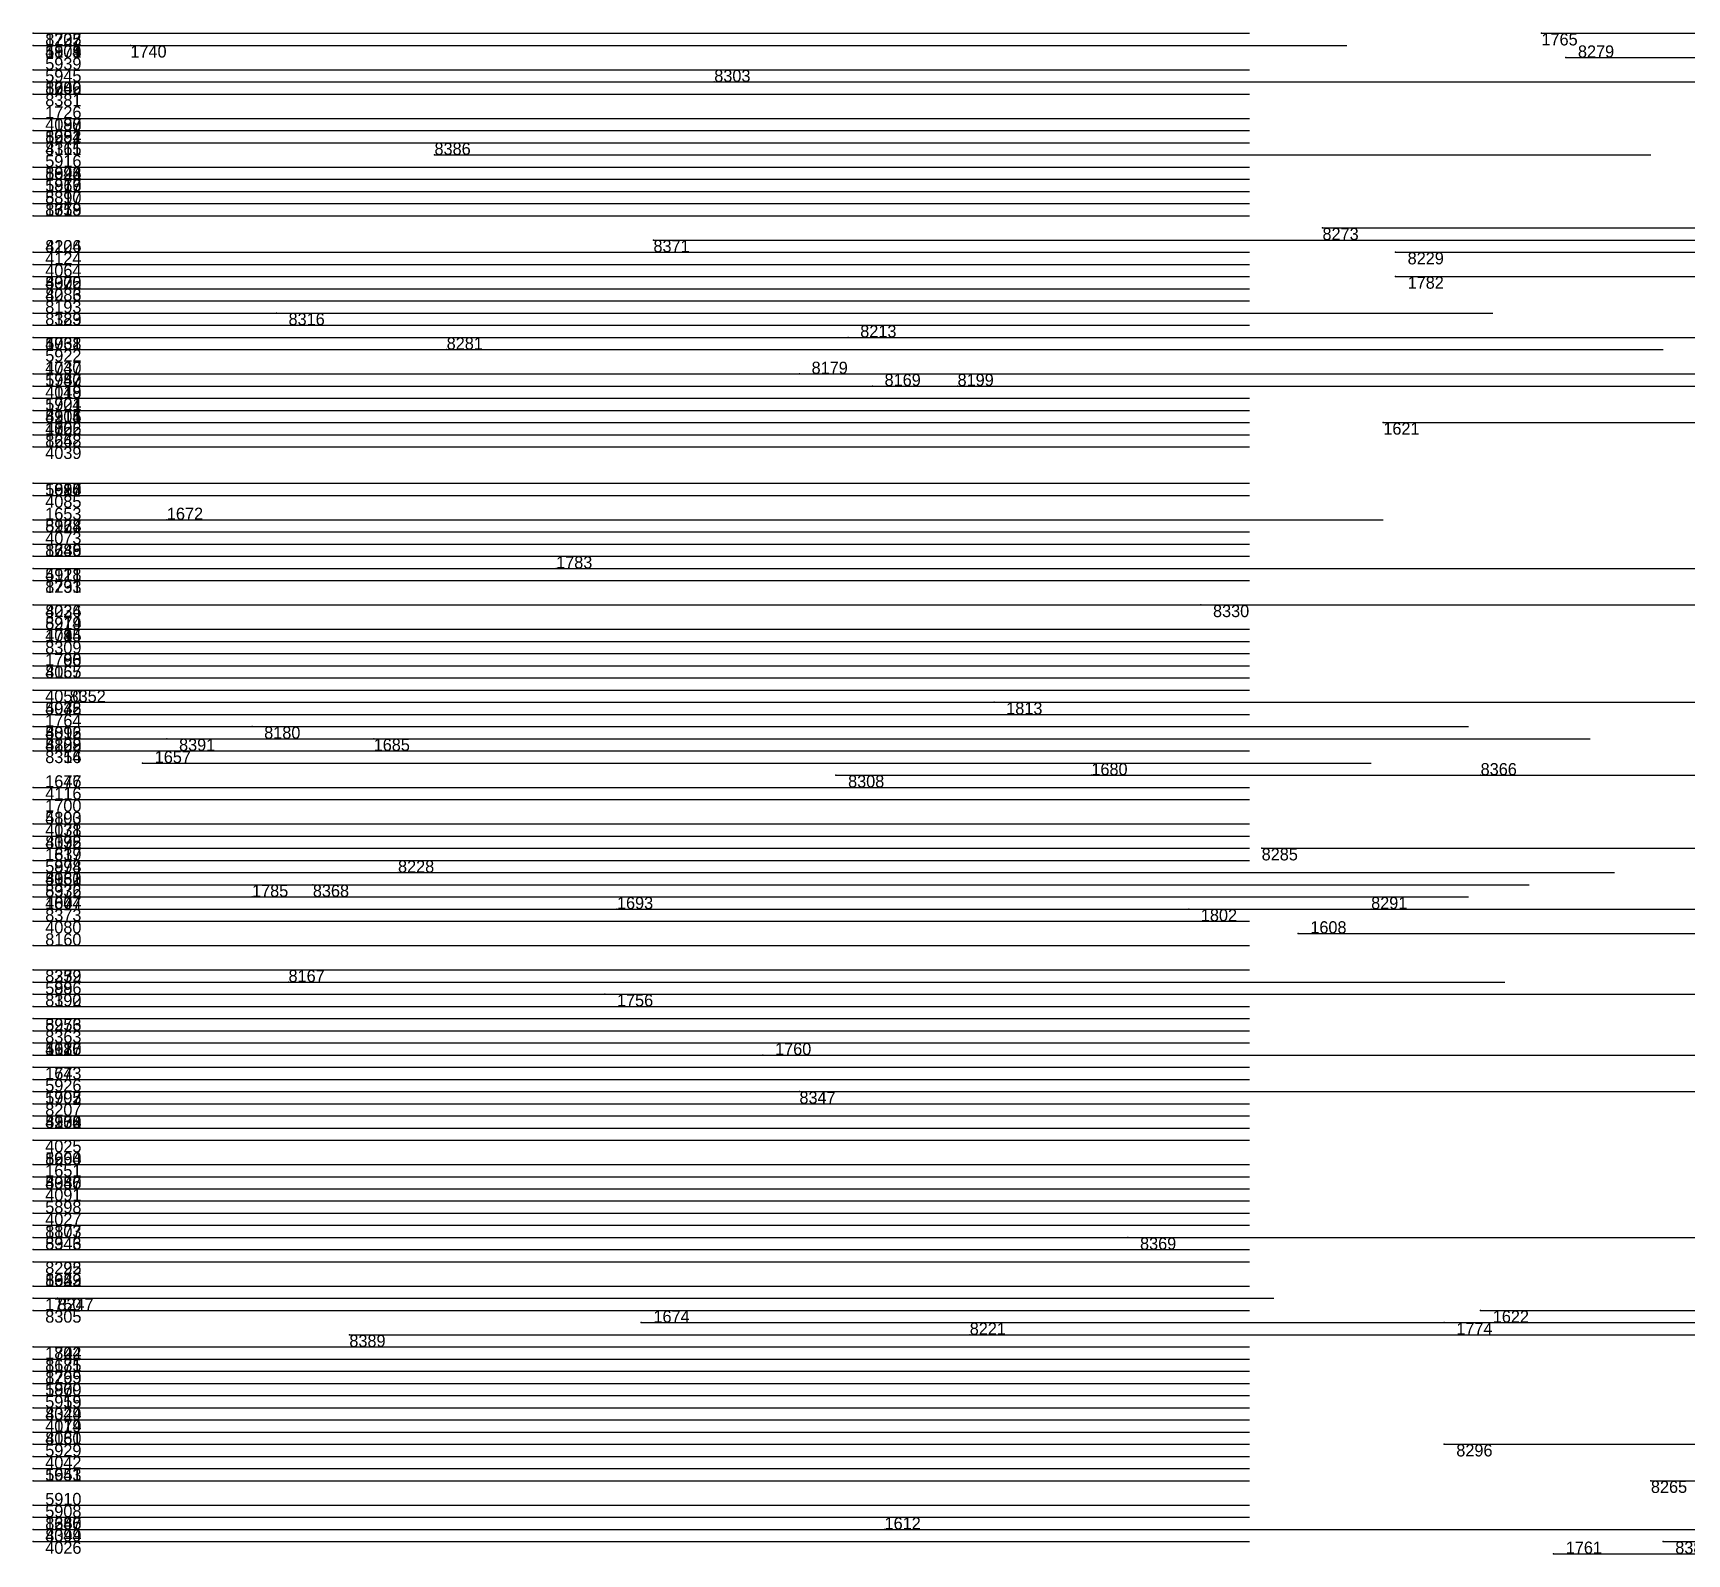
# Model space of a CAD drawing. Extents: x 0 to 1.1, y 0 to 1.
# Drawn here: x 0 to 0.136, y 0.606 to 0.731 of the extents above; entities that cross this region are included whole.
import ezdxf

# ---------------------------------------------------------------- set-up
doc = ezdxf.new("R2010")
doc.units = 0
for name, color, linetype in [('Facilities', 3, 'CONTINUOUS'), ('Normals', 1, 'CONTINUOUS'), ('Source_points', 5, 'CONTINUOUS'), ('Text', 3, 'CONTINUOUS')]:
    doc.layers.add(name, color=color, linetype=linetype)

msp = doc.modelspace()

# ---------------------------------------------------------------- linework, layer by layer
at = {"layer": 'Facilities', "color": 3}
for p in [(0, 0.731, 0.92), (0.124, 0.731), (0, 0.73, 0.036), (0, 0.73, 0.184), (0, 0.73, 0.013), (0, 0.73, 0.358), (0, 0.73, 0.292), (0, 0.73, 0.715), (0.008, 0.73), (0.126, 0.729, 1), (0, 0.728, 0.589), (0, 0.728, 0.539), (0, 0.727, 0.173), (0, 0.727, 0.882), (0.056, 0.727, 1), (0, 0.726, 0.152), (0, 0.726, 0.518), (0, 0.726, 0.899), (0, 0.724, 0.224), (0, 0.724, 0.369), (0, 0.724, 0.389), (0, 0.724, 0.389), (0, 0.723, 0.126), (0, 0.723, 0.261), (0, 0.722, 0.477), (0, 0.722, 0.546), (0, 0.722, 0.923), (0, 0.722, 0.978), (0.033, 0.721, 1), (0, 0.72, 0.229), (0, 0.72, 0.721), (0, 0.72, 0.705), (0, 0.719, 0.241), (0, 0.719, 0.938), (0, 0.718, 0.041), (0, 0.718, 0.7), (0, 0.718, 0.756), (0, 0.718, 0.54), (0, 0.717, 0.041), (0, 0.717, 0.944), (0, 0.716, 0.178), (0, 0.716, 0.995), (0.051, 0.714, 1), (0.106, 0.715, 1), (0, 0.713, 0.394), (0, 0.713, 0.859), (0.112, 0.713, 1), (0, 0.712, 0.328), (0, 0.711, 0.386), (0, 0.711, 0.582), (0, 0.711, 0.931), (0, 0.71, 0.316), (0.112, 0.711), (0, 0.709, 0.31), (0, 0.709, 0.906), (0, 0.708, 0.961), (0, 0.708, 0.933), (0, 0.707, 0.91), (0.02, 0.708, 1), (0, 0.706, 0.241), (0.067, 0.706, 1), (0, 0.705, 0.413), (0, 0.705, 0.682), (0, 0.705, 0.529), (0.034, 0.705, 1), (0, 0.703, 0.142), (0, 0.703, 0.22), (0, 0.703, 0.298), (0, 0.703, 0.646), (0, 0.703, 0.541), (0.063, 0.703, 1), (0, 0.702, 0.425), (0.069, 0.702, 1), (0.076, 0.702, 1), (0, 0.701, 0.491), (0, 0.701, 0.59), (0, 0.7, 0.196), (0, 0.7, 0.267), (0, 0.7, 0.833), (0, 0.7, 0.808), (0, 0.699, 0.068), (0, 0.699, 0.171), (0, 0.699, 0.543), (0.111, 0.699), (0, 0.698, 0.403), (0, 0.698, 0.442), (0, 0.697, 0.137), (0, 0.697, 0.364), (0, 0.697, 0.953), (0, 0.694, 0.196), (0, 0.694, 0.584), (0, 0.694, 0.581), (0, 0.693, 0.08), (0, 0.693, 0.4), (0, 0.691, 0.245), (0, 0.691, 0.519), (0, 0.691, 0.9), (0.011, 0.691), (0, 0.69, 0.867), (0, 0.689, 0.055), (0, 0.689, 0.482), (0, 0.689, 0.944), (0, 0.688, 0.01), (0, 0.687, 0.69), (0.043, 0.687), (0, 0.686, 0.158), (0, 0.686, 0.393), (0, 0.686, 0.995), (0, 0.684, 0.383), (0, 0.684, 0.77), (0.096, 0.684, 1), (0, 0.682, 0.177), (0, 0.682, 0.561), (0, 0.682, 0.862), (0, 0.681, 0.173), (0, 0.681, 0.369), (0, 0.681, 0.342), (0, 0.68, 0.158), (0, 0.68, 0.89), (0, 0.679, 0.193), (0, 0.679, 0.015), (0, 0.678, 0.356), (0, 0.678, 0.772), (0, 0.677, 0.449), (0, 0.676, 0.35), (0, 0.676, 0.687), (0.003, 0.676, 1), (0.079, 0.676), (0, 0.675, 0.393), (0, 0.674, 0.07), (0, 0.674, 0.328), (0, 0.674, 0.807), (0, 0.673, 0.438), (0, 0.673, 0.557), (0, 0.673, 0.725), (0, 0.673, 0.975), (0.011, 0.673, 1), (0.018, 0.674, 1), (0.028, 0.673), (0, 0.672, 0.969), (0, 0.672, 0.98), (0.009, 0.671), (0, 0.669, 0.182), (0, 0.669, 0.092), (0.066, 0.67, 1), (0.087, 0.67), (0.119, 0.67, 1), (0, 0.668, 0.217), (0, 0.668, 0.282), (0, 0.666, 0.473), (0, 0.666, 0.338), (0, 0.666, 0.706), (0, 0.665, 0.418), (0, 0.665, 0.31), (0, 0.664, 0.236), (0, 0.664, 0.777), (0, 0.664, 0.773), (0.101, 0.664, 1), (0, 0.663, 0.213), (0, 0.662, 0.497), (0, 0.662, 0.694), (0, 0.662, 0.657), (0, 0.662, 0.903), (0, 0.661, 0.723), (0, 0.661, 0.898), (0, 0.661, 0.887), (0.023, 0.661, 1), (0.03, 0.662, 1), (0, 0.66, 0.396), (0, 0.66, 0.597), (0.018, 0.66), (0, 0.659, 0.061), (0, 0.659, 0.037), (0, 0.659, 0.788), (0.048, 0.659), (0.095, 0.659), (0.11, 0.659, 1), (0, 0.658, 0.4), (0.104, 0.657), (0, 0.656, 0.767), (0, 0.654, 0.938), (0, 0.654, 0.988), (0, 0.653, 0.897), (0.021, 0.653, 1), (0, 0.652, 0.61), (0, 0.652, 0.616), (0.047, 0.652), (0, 0.651, 0.832), (0, 0.651, 0.876), (0, 0.65, 0.552), (0, 0.649, 0.813), (0, 0.649, 0.784), (0, 0.648, 0.015), (0, 0.648, 0.165), (0, 0.648, 0.253), (0, 0.648, 0.545), (0, 0.647, 0.321), (0, 0.646, 0.109), (0.06, 0.647), (0, 0.645, 0.248), (0, 0.644, 0.727), (0.063, 0.644, 1), (0, 0.643, 0.172), (0, 0.643, 0.179), (0, 0.643, 0.547), (0, 0.643, 0.976), (0, 0.642, 0.357), (0, 0.642, 0.604), (0, 0.642, 0.941), (0, 0.641, 0.821), (0, 0.641, 0.782), (0, 0.641, 0.934), (0, 0.64, 0.44), (0, 0.638, 0.167), (0, 0.638, 0.741), (0, 0.638, 0.967), (0, 0.637, 0.133), (0, 0.637, 0.381), (0, 0.637, 0.549), (0, 0.636, 0.942), (0, 0.636, 0.899), (0, 0.635, 0.325), (0, 0.634, 0.514), (0, 0.633, 0.07), (0, 0.633, 0.415), (0, 0.632, 0.564), (0, 0.632, 0.794), (0, 0.631, 0.811), (0.09, 0.632, 1), (0, 0.63, 0.839), (0, 0.63, 0.891), (0, 0.628, 0.249), (0, 0.628, 0.728), (0, 0.628, 0.855), (0, 0.627, 0.107), (0.002, 0.627, 1), (0, 0.626, 0.842), (0.119, 0.626), (0.05, 0.625), (0.116, 0.625), (0, 0.623, 0.224), (0, 0.623, 0.125), (0.026, 0.624, 1), (0.077, 0.624, 1), (0, 0.622, 0.181), (0, 0.622, 0.985), (0, 0.621, 0.105), (0, 0.621, 0.216), (0, 0.621, 0.782), (0, 0.62, 0.222), (0, 0.62, 0.615), (0, 0.62, 0.552), (0, 0.619, 0.613), (0, 0.619, 0.506), (0, 0.618, 0.759), (0, 0.617, 0.481), (0, 0.617, 0.394), (0, 0.617, 0.316), (0, 0.616, 0.319), (0, 0.615, 0.744), (0, 0.615, 0.905), (0.116, 0.615, 1), (0, 0.614, 0.49), (0, 0.613, 0.554), (0, 0.612, 0.068), (0.133, 0.612, 1), (0, 0.61, 0.541), (0, 0.609, 0.045), (0, 0.609, 0.624), (0, 0.609, 0.825), (0, 0.609, 0.869), (0, 0.608, 0.833), (0, 0.608, 0.878), (0.07, 0.608), (0, 0.607, 0.323), (0, 0.607, 0.416), (0.134, 0.607, 1), (0.125, 0.606)]:
    msp.add_point(p, dxfattribs=at)
at = {"layer": 'Normals', "color": 1}
for p, q in [((0, 0.731, 0.92), (0.1, 0.731, 0.92)), ((0.124, 0.731), (0.224, 0.731)), ((0, 0.73, 0.036), (0.1, 0.73, 0.036)), ((0, 0.73, 0.184), (0.1, 0.73, 0.184)), ((0, 0.73, 0.013), (0.1, 0.73, 0.013)), ((0, 0.73, 0.358), (0.1, 0.73, 0.358)), ((0, 0.73, 0.292), (0.1, 0.73, 0.292)), ((0, 0.73, 0.715), (0.1, 0.73, 0.715)), ((0.008, 0.73), (0.108, 0.73)), ((0.126, 0.729, 1), (0.226, 0.729, 1)), ((0, 0.728, 0.589), (0.1, 0.728, 0.589)), ((0, 0.728, 0.539), (0.1, 0.728, 0.539)), ((0, 0.727, 0.173), (0.1, 0.727, 0.173)), ((0, 0.727, 0.882), (0.1, 0.727, 0.882)), ((0.056, 0.727, 1), (0.156, 0.727, 1)), ((0, 0.726, 0.152), (0.1, 0.726, 0.152)), ((0, 0.726, 0.518), (0.1, 0.726, 0.518)), ((0, 0.726, 0.899), (0.1, 0.726, 0.899)), ((0, 0.724, 0.224), (0.1, 0.724, 0.224)), ((0, 0.724, 0.369), (0.1, 0.724, 0.369)), ((0, 0.724, 0.389), (0.1, 0.724, 0.389)), ((0, 0.724, 0.389), (0.1, 0.724, 0.389)), ((0, 0.723, 0.126), (0.1, 0.723, 0.126)), ((0, 0.723, 0.261), (0.1, 0.723, 0.261)), ((0, 0.722, 0.477), (0.1, 0.722, 0.477)), ((0, 0.722, 0.546), (0.1, 0.722, 0.546)), ((0, 0.722, 0.923), (0.1, 0.722, 0.923)), ((0, 0.722, 0.978), (0.1, 0.722, 0.978)), ((0.033, 0.721, 1), (0.133, 0.721, 1)), ((0, 0.72, 0.229), (0.1, 0.72, 0.229)), ((0, 0.72, 0.721), (0.1, 0.72, 0.721)), ((0, 0.72, 0.705), (0.1, 0.72, 0.705)), ((0, 0.719, 0.241), (0.1, 0.719, 0.241)), ((0, 0.719, 0.938), (0.1, 0.719, 0.938)), ((0, 0.718, 0.041), (0.1, 0.718, 0.041)), ((0, 0.718, 0.7), (0.1, 0.718, 0.7)), ((0, 0.718, 0.756), (0.1, 0.718, 0.756)), ((0, 0.718, 0.54), (0.1, 0.718, 0.54)), ((0, 0.717, 0.041), (0.1, 0.717, 0.041)), ((0, 0.717, 0.944), (0.1, 0.717, 0.944)), ((0, 0.716, 0.178), (0.1, 0.716, 0.178)), ((0, 0.716, 0.995), (0.1, 0.716, 0.995)), ((0.051, 0.714, 1), (0.151, 0.714, 1)), ((0.106, 0.715, 1), (0.206, 0.715, 1)), ((0, 0.713, 0.394), (0.1, 0.713, 0.394)), ((0, 0.713, 0.859), (0.1, 0.713, 0.859)), ((0.112, 0.713, 1), (0.212, 0.713, 1)), ((0, 0.712, 0.328), (0.1, 0.712, 0.328)), ((0, 0.711, 0.386), (0.1, 0.711, 0.386)), ((0, 0.711, 0.582), (0.1, 0.711, 0.582)), ((0, 0.711, 0.931), (0.1, 0.711, 0.931)), ((0, 0.71, 0.316), (0.1, 0.71, 0.316)), ((0.112, 0.711), (0.212, 0.711)), ((0, 0.709, 0.31), (0.1, 0.709, 0.31)), ((0, 0.709, 0.906), (0.1, 0.709, 0.906)), ((0, 0.708, 0.961), (0.1, 0.708, 0.961)), ((0, 0.708, 0.933), (0.1, 0.708, 0.933)), ((0, 0.707, 0.91), (0.1, 0.707, 0.91)), ((0.02, 0.708, 1), (0.12, 0.708, 1)), ((0, 0.706, 0.241), (0.1, 0.706, 0.241)), ((0.067, 0.706, 1), (0.167, 0.706, 1)), ((0, 0.705, 0.413), (0.1, 0.705, 0.413)), ((0, 0.705, 0.682), (0.1, 0.705, 0.682)), ((0, 0.705, 0.529), (0.1, 0.705, 0.529)), ((0.034, 0.705, 1), (0.134, 0.705, 1)), ((0, 0.703, 0.142), (0.1, 0.703, 0.142)), ((0, 0.703, 0.22), (0.1, 0.703, 0.22)), ((0, 0.703, 0.298), (0.1, 0.703, 0.298)), ((0, 0.703, 0.646), (0.1, 0.703, 0.646)), ((0, 0.703, 0.541), (0.1, 0.703, 0.541)), ((0.063, 0.703, 1), (0.163, 0.703, 1)), ((0, 0.702, 0.425), (0.1, 0.702, 0.425)), ((0.069, 0.702, 1), (0.169, 0.702, 1)), ((0.076, 0.702, 1), (0.176, 0.702, 1)), ((0, 0.701, 0.491), (0.1, 0.701, 0.491)), ((0, 0.701, 0.59), (0.1, 0.701, 0.59)), ((0, 0.7, 0.196), (0.1, 0.7, 0.196)), ((0, 0.7, 0.267), (0.1, 0.7, 0.267)), ((0, 0.7, 0.833), (0.1, 0.7, 0.833)), ((0, 0.7, 0.808), (0.1, 0.7, 0.808)), ((0, 0.699, 0.068), (0.1, 0.699, 0.068)), ((0, 0.699, 0.171), (0.1, 0.699, 0.171)), ((0, 0.699, 0.543), (0.1, 0.699, 0.543)), ((0.111, 0.699), (0.211, 0.699)), ((0, 0.698, 0.403), (0.1, 0.698, 0.403)), ((0, 0.698, 0.442), (0.1, 0.698, 0.442)), ((0, 0.697, 0.137), (0.1, 0.697, 0.137)), ((0, 0.697, 0.364), (0.1, 0.697, 0.364)), ((0, 0.697, 0.953), (0.1, 0.697, 0.953)), ((0, 0.694, 0.196), (0.1, 0.694, 0.196)), ((0, 0.694, 0.584), (0.1, 0.694, 0.584)), ((0, 0.694, 0.581), (0.1, 0.694, 0.581)), ((0, 0.693, 0.08), (0.1, 0.693, 0.08)), ((0, 0.693, 0.4), (0.1, 0.693, 0.4)), ((0, 0.691, 0.245), (0.1, 0.691, 0.245)), ((0, 0.691, 0.519), (0.1, 0.691, 0.519)), ((0, 0.691, 0.9), (0.1, 0.691, 0.9)), ((0.011, 0.691), (0.111, 0.691)), ((0, 0.69, 0.867), (0.1, 0.69, 0.867)), ((0, 0.689, 0.055), (0.1, 0.689, 0.055)), ((0, 0.689, 0.482), (0.1, 0.689, 0.482)), ((0, 0.689, 0.944), (0.1, 0.689, 0.944)), ((0, 0.688, 0.01), (0.1, 0.688, 0.01)), ((0, 0.687, 0.69), (0.1, 0.687, 0.69)), ((0.043, 0.687), (0.143, 0.687)), ((0, 0.686, 0.158), (0.1, 0.686, 0.158)), ((0, 0.686, 0.393), (0.1, 0.686, 0.393)), ((0, 0.686, 0.995), (0.1, 0.686, 0.995)), ((0, 0.684, 0.383), (0.1, 0.684, 0.383)), ((0, 0.684, 0.77), (0.1, 0.684, 0.77)), ((0.096, 0.684, 1), (0.196, 0.684, 1)), ((0, 0.682, 0.177), (0.1, 0.682, 0.177)), ((0, 0.682, 0.561), (0.1, 0.682, 0.561)), ((0, 0.682, 0.862), (0.1, 0.682, 0.862)), ((0, 0.681, 0.173), (0.1, 0.681, 0.173)), ((0, 0.681, 0.369), (0.1, 0.681, 0.369)), ((0, 0.681, 0.342), (0.1, 0.681, 0.342)), ((0, 0.68, 0.158), (0.1, 0.68, 0.158)), ((0, 0.68, 0.89), (0.1, 0.68, 0.89)), ((0, 0.679, 0.193), (0.1, 0.679, 0.193)), ((0, 0.679, 0.015), (0.1, 0.679, 0.015)), ((0, 0.678, 0.356), (0.1, 0.678, 0.356)), ((0, 0.678, 0.772), (0.1, 0.678, 0.772)), ((0, 0.677, 0.449), (0.1, 0.677, 0.449)), ((0, 0.676, 0.35), (0.1, 0.676, 0.35)), ((0, 0.676, 0.687), (0.1, 0.676, 0.687)), ((0.003, 0.676, 1), (0.103, 0.676, 1)), ((0.079, 0.676), (0.179, 0.676)), ((0, 0.675, 0.393), (0.1, 0.675, 0.393)), ((0, 0.674, 0.07), (0.1, 0.674, 0.07)), ((0, 0.674, 0.328), (0.1, 0.674, 0.328)), ((0, 0.674, 0.807), (0.1, 0.674, 0.807)), ((0, 0.673, 0.438), (0.1, 0.673, 0.438)), ((0, 0.673, 0.557), (0.1, 0.673, 0.557)), ((0, 0.673, 0.725), (0.1, 0.673, 0.725)), ((0, 0.673, 0.975), (0.1, 0.673, 0.975)), ((0.011, 0.673, 1), (0.111, 0.673, 1)), ((0.018, 0.674, 1), (0.118, 0.674, 1)), ((0.028, 0.673), (0.128, 0.673)), ((0, 0.672, 0.969), (0.1, 0.672, 0.969)), ((0, 0.672, 0.98), (0.1, 0.672, 0.98)), ((0.009, 0.671), (0.11, 0.671)), ((0, 0.669, 0.182), (0.1, 0.669, 0.182)), ((0, 0.669, 0.092), (0.1, 0.669, 0.092)), ((0.066, 0.67, 1), (0.166, 0.67, 1)), ((0.087, 0.67), (0.187, 0.67)), ((0.119, 0.67, 1), (0.219, 0.67, 1)), ((0, 0.668, 0.217), (0.1, 0.668, 0.217)), ((0, 0.668, 0.282), (0.1, 0.668, 0.282)), ((0, 0.666, 0.473), (0.1, 0.666, 0.473)), ((0, 0.666, 0.338), (0.1, 0.666, 0.338)), ((0, 0.666, 0.706), (0.1, 0.666, 0.706)), ((0, 0.665, 0.418), (0.1, 0.665, 0.418)), ((0, 0.665, 0.31), (0.1, 0.665, 0.31)), ((0, 0.664, 0.236), (0.1, 0.664, 0.236)), ((0, 0.664, 0.777), (0.1, 0.664, 0.777)), ((0, 0.664, 0.773), (0.1, 0.664, 0.773)), ((0.101, 0.664, 1), (0.201, 0.664, 1)), ((0, 0.663, 0.213), (0.1, 0.663, 0.213)), ((0, 0.662, 0.497), (0.1, 0.662, 0.497)), ((0, 0.662, 0.694), (0.1, 0.662, 0.694)), ((0, 0.662, 0.657), (0.1, 0.662, 0.657)), ((0, 0.662, 0.903), (0.1, 0.662, 0.903)), ((0, 0.661, 0.723), (0.1, 0.661, 0.723)), ((0, 0.661, 0.898), (0.1, 0.661, 0.898)), ((0, 0.661, 0.887), (0.1, 0.661, 0.887)), ((0.023, 0.661, 1), (0.123, 0.661, 1)), ((0.03, 0.662, 1), (0.13, 0.662, 1)), ((0, 0.66, 0.396), (0.1, 0.66, 0.396)), ((0, 0.66, 0.597), (0.1, 0.66, 0.597)), ((0.018, 0.66), (0.118, 0.66)), ((0, 0.659, 0.061), (0.1, 0.659, 0.061)), ((0, 0.659, 0.037), (0.1, 0.659, 0.037)), ((0, 0.659, 0.788), (0.1, 0.659, 0.788)), ((0.048, 0.659), (0.148, 0.659)), ((0.095, 0.659), (0.195, 0.659)), ((0.11, 0.659, 1), (0.21, 0.659, 1)), ((0, 0.658, 0.4), (0.1, 0.658, 0.4)), ((0.104, 0.657), (0.204, 0.657)), ((0, 0.656, 0.767), (0.1, 0.656, 0.767)), ((0, 0.654, 0.938), (0.1, 0.654, 0.938)), ((0, 0.654, 0.988), (0.1, 0.654, 0.988)), ((0, 0.653, 0.897), (0.1, 0.653, 0.897)), ((0.021, 0.653, 1), (0.121, 0.653, 1)), ((0, 0.652, 0.61), (0.1, 0.652, 0.61)), ((0, 0.652, 0.616), (0.1, 0.652, 0.616)), ((0.047, 0.652), (0.147, 0.652)), ((0, 0.651, 0.832), (0.1, 0.651, 0.832)), ((0, 0.651, 0.876), (0.1, 0.651, 0.876)), ((0, 0.65, 0.552), (0.1, 0.65, 0.552)), ((0, 0.649, 0.813), (0.1, 0.649, 0.813)), ((0, 0.649, 0.784), (0.1, 0.649, 0.784)), ((0, 0.648, 0.015), (0.1, 0.648, 0.015)), ((0, 0.648, 0.165), (0.1, 0.648, 0.165)), ((0, 0.648, 0.253), (0.1, 0.648, 0.253)), ((0, 0.648, 0.545), (0.1, 0.648, 0.545)), ((0, 0.647, 0.321), (0.1, 0.647, 0.321)), ((0, 0.646, 0.109), (0.1, 0.646, 0.109)), ((0.06, 0.647), (0.16, 0.647)), ((0, 0.645, 0.248), (0.1, 0.645, 0.248)), ((0, 0.644, 0.727), (0.1, 0.644, 0.727)), ((0.063, 0.644, 1), (0.163, 0.644, 1)), ((0, 0.643, 0.172), (0.1, 0.643, 0.172)), ((0, 0.643, 0.179), (0.1, 0.643, 0.179)), ((0, 0.643, 0.547), (0.1, 0.643, 0.547)), ((0, 0.643, 0.976), (0.1, 0.643, 0.976)), ((0, 0.642, 0.357), (0.1, 0.642, 0.357)), ((0, 0.642, 0.604), (0.1, 0.642, 0.604)), ((0, 0.642, 0.941), (0.1, 0.642, 0.941)), ((0, 0.641, 0.821), (0.1, 0.641, 0.821)), ((0, 0.641, 0.782), (0.1, 0.641, 0.782)), ((0, 0.641, 0.934), (0.1, 0.641, 0.934)), ((0, 0.64, 0.44), (0.1, 0.64, 0.44)), ((0, 0.638, 0.167), (0.1, 0.638, 0.167)), ((0, 0.638, 0.741), (0.1, 0.638, 0.741)), ((0, 0.638, 0.967), (0.1, 0.638, 0.967)), ((0, 0.637, 0.133), (0.1, 0.637, 0.133)), ((0, 0.637, 0.381), (0.1, 0.637, 0.381)), ((0, 0.637, 0.549), (0.1, 0.637, 0.549)), ((0, 0.636, 0.942), (0.1, 0.636, 0.942)), ((0, 0.636, 0.899), (0.1, 0.636, 0.899)), ((0, 0.635, 0.325), (0.1, 0.635, 0.325)), ((0, 0.634, 0.514), (0.1, 0.634, 0.514)), ((0, 0.633, 0.07), (0.1, 0.633, 0.07)), ((0, 0.633, 0.415), (0.1, 0.633, 0.415)), ((0, 0.632, 0.564), (0.1, 0.632, 0.564)), ((0, 0.632, 0.794), (0.1, 0.632, 0.794)), ((0, 0.631, 0.811), (0.1, 0.631, 0.811)), ((0.09, 0.632, 1), (0.19, 0.632, 1)), ((0, 0.63, 0.839), (0.1, 0.63, 0.839)), ((0, 0.63, 0.891), (0.1, 0.63, 0.891)), ((0, 0.628, 0.249), (0.1, 0.628, 0.249)), ((0, 0.628, 0.728), (0.1, 0.628, 0.728)), ((0, 0.628, 0.855), (0.1, 0.628, 0.855)), ((0, 0.627, 0.107), (0.1, 0.627, 0.107)), ((0.002, 0.627, 1), (0.102, 0.627, 1)), ((0, 0.626, 0.842), (0.1, 0.626, 0.842)), ((0.119, 0.626), (0.219, 0.626)), ((0.05, 0.625), (0.15, 0.625)), ((0.116, 0.625), (0.216, 0.625)), ((0, 0.623, 0.224), (0.1, 0.623, 0.224)), ((0, 0.623, 0.125), (0.1, 0.623, 0.125)), ((0.026, 0.624, 1), (0.126, 0.624, 1)), ((0.077, 0.624, 1), (0.177, 0.624, 1)), ((0, 0.622, 0.181), (0.1, 0.622, 0.181)), ((0, 0.622, 0.985), (0.1, 0.622, 0.985)), ((0, 0.621, 0.105), (0.1, 0.621, 0.105)), ((0, 0.621, 0.216), (0.1, 0.621, 0.216)), ((0, 0.621, 0.782), (0.1, 0.621, 0.782)), ((0, 0.62, 0.222), (0.1, 0.62, 0.222)), ((0, 0.62, 0.615), (0.1, 0.62, 0.615)), ((0, 0.62, 0.552), (0.1, 0.62, 0.552)), ((0, 0.619, 0.613), (0.1, 0.619, 0.613)), ((0, 0.619, 0.506), (0.1, 0.619, 0.506)), ((0, 0.618, 0.759), (0.1, 0.618, 0.759)), ((0, 0.617, 0.481), (0.1, 0.617, 0.481)), ((0, 0.617, 0.394), (0.1, 0.617, 0.394)), ((0, 0.617, 0.316), (0.1, 0.617, 0.316)), ((0, 0.616, 0.319), (0.1, 0.616, 0.319)), ((0, 0.615, 0.744), (0.1, 0.615, 0.744)), ((0, 0.615, 0.905), (0.1, 0.615, 0.905)), ((0.116, 0.615, 1), (0.216, 0.615, 1)), ((0, 0.614, 0.49), (0.1, 0.614, 0.49)), ((0, 0.613, 0.554), (0.1, 0.613, 0.554)), ((0, 0.612, 0.068), (0.1, 0.612, 0.068)), ((0.133, 0.612, 1), (0.233, 0.612, 1)), ((0, 0.61, 0.541), (0.1, 0.61, 0.541)), ((0, 0.609, 0.045), (0.1, 0.609, 0.045)), ((0, 0.609, 0.624), (0.1, 0.609, 0.624)), ((0, 0.609, 0.825), (0.1, 0.609, 0.825)), ((0, 0.609, 0.869), (0.1, 0.609, 0.869)), ((0, 0.608, 0.833), (0.1, 0.608, 0.833)), ((0, 0.608, 0.878), (0.1, 0.608, 0.878)), ((0.07, 0.608), (0.17, 0.608)), ((0, 0.607, 0.323), (0.1, 0.607, 0.323)), ((0, 0.607, 0.416), (0.1, 0.607, 0.416)), ((0.134, 0.607, 1), (0.234, 0.607, 1)), ((0.125, 0.606), (0.225, 0.606))]:
    msp.add_line(p, q, dxfattribs=at)
at = {"layer": 'Source_points', "color": 5}
for p in [(0, 0.731, 0.92), (0.124, 0.731), (0, 0.73, 0.036), (0, 0.73, 0.184), (0, 0.73, 0.013), (0, 0.73, 0.358), (0, 0.73, 0.292), (0, 0.73, 0.715), (0.008, 0.73), (0.126, 0.729, 1), (0, 0.728, 0.589), (0, 0.728, 0.539), (0, 0.727, 0.173), (0, 0.727, 0.882), (0.056, 0.727, 1), (0, 0.726, 0.152), (0, 0.726, 0.518), (0, 0.726, 0.899), (0, 0.724, 0.224), (0, 0.724, 0.369), (0, 0.724, 0.389), (0, 0.724, 0.389), (0, 0.723, 0.126), (0, 0.723, 0.261), (0, 0.722, 0.477), (0, 0.722, 0.546), (0, 0.722, 0.923), (0, 0.722, 0.978), (0.033, 0.721, 1), (0, 0.72, 0.229), (0, 0.72, 0.721), (0, 0.72, 0.705), (0, 0.719, 0.241), (0, 0.719, 0.938), (0, 0.718, 0.041), (0, 0.718, 0.7), (0, 0.718, 0.756), (0, 0.718, 0.54), (0, 0.717, 0.041), (0, 0.717, 0.944), (0, 0.716, 0.178), (0, 0.716, 0.995), (0.051, 0.714, 1), (0.106, 0.715, 1), (0, 0.713, 0.394), (0, 0.713, 0.859), (0.112, 0.713, 1), (0, 0.712, 0.328), (0, 0.711, 0.386), (0, 0.711, 0.582), (0, 0.711, 0.931), (0, 0.71, 0.316), (0.112, 0.711), (0, 0.709, 0.31), (0, 0.709, 0.906), (0, 0.708, 0.961), (0, 0.708, 0.933), (0, 0.707, 0.91), (0.02, 0.708, 1), (0, 0.706, 0.241), (0.067, 0.706, 1), (0, 0.705, 0.413), (0, 0.705, 0.682), (0, 0.705, 0.529), (0.034, 0.705, 1), (0, 0.703, 0.142), (0, 0.703, 0.22), (0, 0.703, 0.298), (0, 0.703, 0.646), (0, 0.703, 0.541), (0.063, 0.703, 1), (0, 0.702, 0.425), (0.069, 0.702, 1), (0.076, 0.702, 1), (0, 0.701, 0.491), (0, 0.701, 0.59), (0, 0.7, 0.196), (0, 0.7, 0.267), (0, 0.7, 0.833), (0, 0.7, 0.808), (0, 0.699, 0.068), (0, 0.699, 0.171), (0, 0.699, 0.543), (0.111, 0.699), (0, 0.698, 0.403), (0, 0.698, 0.442), (0, 0.697, 0.137), (0, 0.697, 0.364), (0, 0.697, 0.953), (0, 0.694, 0.196), (0, 0.694, 0.584), (0, 0.694, 0.581), (0, 0.693, 0.08), (0, 0.693, 0.4), (0, 0.691, 0.245), (0, 0.691, 0.519), (0, 0.691, 0.9), (0.011, 0.691), (0, 0.69, 0.867), (0, 0.689, 0.055), (0, 0.689, 0.482), (0, 0.689, 0.944), (0, 0.688, 0.01), (0, 0.687, 0.69), (0.043, 0.687), (0, 0.686, 0.158), (0, 0.686, 0.393), (0, 0.686, 0.995), (0, 0.684, 0.383), (0, 0.684, 0.77), (0.096, 0.684, 1), (0, 0.682, 0.177), (0, 0.682, 0.561), (0, 0.682, 0.862), (0, 0.681, 0.173), (0, 0.681, 0.369), (0, 0.681, 0.342), (0, 0.68, 0.158), (0, 0.68, 0.89), (0, 0.679, 0.193), (0, 0.679, 0.015), (0, 0.678, 0.356), (0, 0.678, 0.772), (0, 0.677, 0.449), (0, 0.676, 0.35), (0, 0.676, 0.687), (0.003, 0.676, 1), (0.079, 0.676), (0, 0.675, 0.393), (0, 0.674, 0.07), (0, 0.674, 0.328), (0, 0.674, 0.807), (0, 0.673, 0.438), (0, 0.673, 0.557), (0, 0.673, 0.725), (0, 0.673, 0.975), (0.011, 0.673, 1), (0.018, 0.674, 1), (0.028, 0.673), (0, 0.672, 0.969), (0, 0.672, 0.98), (0.009, 0.671), (0, 0.669, 0.182), (0, 0.669, 0.092), (0.066, 0.67, 1), (0.087, 0.67), (0.119, 0.67, 1), (0, 0.668, 0.217), (0, 0.668, 0.282), (0, 0.666, 0.473), (0, 0.666, 0.338), (0, 0.666, 0.706), (0, 0.665, 0.418), (0, 0.665, 0.31), (0, 0.664, 0.236), (0, 0.664, 0.777), (0, 0.664, 0.773), (0.101, 0.664, 1), (0, 0.663, 0.213), (0, 0.662, 0.497), (0, 0.662, 0.694), (0, 0.662, 0.657), (0, 0.662, 0.903), (0, 0.661, 0.723), (0, 0.661, 0.898), (0, 0.661, 0.887), (0.023, 0.661, 1), (0.03, 0.662, 1), (0, 0.66, 0.396), (0, 0.66, 0.597), (0.018, 0.66), (0, 0.659, 0.061), (0, 0.659, 0.037), (0, 0.659, 0.788), (0.048, 0.659), (0.095, 0.659), (0.11, 0.659, 1), (0, 0.658, 0.4), (0.104, 0.657), (0, 0.656, 0.767), (0, 0.654, 0.938), (0, 0.654, 0.988), (0, 0.653, 0.897), (0.021, 0.653, 1), (0, 0.652, 0.61), (0, 0.652, 0.616), (0.047, 0.652), (0, 0.651, 0.832), (0, 0.651, 0.876), (0, 0.65, 0.552), (0, 0.649, 0.813), (0, 0.649, 0.784), (0, 0.648, 0.015), (0, 0.648, 0.165), (0, 0.648, 0.253), (0, 0.648, 0.545), (0, 0.647, 0.321), (0, 0.646, 0.109), (0.06, 0.647), (0, 0.645, 0.248), (0, 0.644, 0.727), (0.063, 0.644, 1), (0, 0.643, 0.172), (0, 0.643, 0.179), (0, 0.643, 0.547), (0, 0.643, 0.976), (0, 0.642, 0.357), (0, 0.642, 0.604), (0, 0.642, 0.941), (0, 0.641, 0.821), (0, 0.641, 0.782), (0, 0.641, 0.934), (0, 0.64, 0.44), (0, 0.638, 0.167), (0, 0.638, 0.741), (0, 0.638, 0.967), (0, 0.637, 0.133), (0, 0.637, 0.381), (0, 0.637, 0.549), (0, 0.636, 0.942), (0, 0.636, 0.899), (0, 0.635, 0.325), (0, 0.634, 0.514), (0, 0.633, 0.07), (0, 0.633, 0.415), (0, 0.632, 0.564), (0, 0.632, 0.794), (0, 0.631, 0.811), (0.09, 0.632, 1), (0, 0.63, 0.839), (0, 0.63, 0.891), (0, 0.628, 0.249), (0, 0.628, 0.728), (0, 0.628, 0.855), (0, 0.627, 0.107), (0.002, 0.627, 1), (0, 0.626, 0.842), (0.119, 0.626), (0.05, 0.625), (0.116, 0.625), (0, 0.623, 0.224), (0, 0.623, 0.125), (0.026, 0.624, 1), (0.077, 0.624, 1), (0, 0.622, 0.181), (0, 0.622, 0.985), (0, 0.621, 0.105), (0, 0.621, 0.216), (0, 0.621, 0.782), (0, 0.62, 0.222), (0, 0.62, 0.615), (0, 0.62, 0.552), (0, 0.619, 0.613), (0, 0.619, 0.506), (0, 0.618, 0.759), (0, 0.617, 0.481), (0, 0.617, 0.394), (0, 0.617, 0.316), (0, 0.616, 0.319), (0, 0.615, 0.744), (0, 0.615, 0.905), (0.116, 0.615, 1), (0, 0.614, 0.49), (0, 0.613, 0.554), (0, 0.612, 0.068), (0.133, 0.612, 1), (0, 0.61, 0.541), (0, 0.609, 0.045), (0, 0.609, 0.624), (0, 0.609, 0.825), (0, 0.609, 0.869), (0, 0.608, 0.833), (0, 0.608, 0.878), (0.07, 0.608), (0, 0.607, 0.323), (0, 0.607, 0.416), (0.134, 0.607, 1), (0.125, 0.606)]:
    msp.add_point(p, dxfattribs=at)

# ---------------------------------------------------------------- texts
at = {"layer": 'Text', "color": 3}
for s, p in [('8232', (0.001, 0.73, 0.92)), ('1707', (0.001, 0.73, 0.036)), ('1725', (0.001, 0.73, 0.184)), ('1765', (0.124, 0.73)), ('4104', (0.001, 0.729, 0.358)), ('4105', (0.001, 0.729, 0.292)), ('5971', (0.001, 0.729, 0.715)), ('5939', (0.001, 0.728, 0.589)), ('1809', (0.001, 0.729, 0.013)), ('1740', (0.008, 0.729)), ('8279', (0.127, 0.729, 1)), ('5945', (0.001, 0.727, 0.539)), ('8303', (0.056, 0.727, 1)), ('5909', (0.001, 0.726, 0.518)), ('8240', (0.001, 0.726, 0.882)), ('1682', (0.001, 0.726, 0.173)), ('1786', (0.001, 0.726, 0.152)), ('8381', (0.001, 0.725, 0.899)), ('1726', (0.001, 0.724, 0.224)), ('4087', (0.001, 0.723, 0.369)), ('4097', (0.001, 0.723, 0.261)), ('4098', (0.001, 0.723, 0.389)), ('4130', (0.001, 0.723, 0.389)), ('4115', (0.001, 0.721, 0.477)), ('5952', (0.001, 0.722, 0.546)), ('8284', (0.001, 0.722, 0.923)), ('8361', (0.001, 0.721, 0.978)), ('1691', (0.001, 0.722, 0.126)), ('8386', (0.033, 0.721, 1)), ('5916', (0.001, 0.72, 0.721)), ('5946', (0.001, 0.719, 0.705)), ('8343', (0.001, 0.719, 0.938)), ('1694', (0.001, 0.719, 0.241)), ('1822', (0.001, 0.719, 0.229)), ('5969', (0.001, 0.718, 0.756)), ('5977', (0.001, 0.718, 0.54)), ('5897', (0.001, 0.717, 0.7)), ('8310', (0.001, 0.717, 0.944)), ('1816', (0.001, 0.718, 0.041)), ('8353', (0.001, 0.716, 0.995)), ('1678', (0.001, 0.716, 0.178)), ('1719', (0.001, 0.716, 0.041)), ('4106', (0.001, 0.713, 0.394)), ('8224', (0.001, 0.713, 0.859)), ('8371', (0.051, 0.713, 1)), ('8273', (0.106, 0.714, 1)), ('4124', (0.001, 0.712, 0.328)), ('8229', (0.113, 0.712, 1)), ('4064', (0.001, 0.711, 0.386)), ('4070', (0.001, 0.71, 0.316)), ('4083', (0.001, 0.709, 0.31)), ('5902', (0.001, 0.71, 0.582)), ('8325', (0.001, 0.71, 0.931)), ('8286', (0.001, 0.709, 0.906)), ('1782', (0.113, 0.71)), ('8193', (0.001, 0.708, 0.933)), ('8189', (0.001, 0.707, 0.961)), ('8323', (0.001, 0.707, 0.91)), ('8316', (0.021, 0.707, 1)), ('8213', (0.068, 0.706, 1)), ('4062', (0.001, 0.705, 0.413)), ('5938', (0.001, 0.705, 0.529)), ('1731', (0.001, 0.705, 0.241)), ('8281', (0.034, 0.705, 1)), ('5922', (0.001, 0.704, 0.682)), ('4040', (0.001, 0.703, 0.298)), ('5940', (0.001, 0.702, 0.646)), ('5982', (0.001, 0.702, 0.541)), ('1737', (0.001, 0.703, 0.142)), ('1757', (0.001, 0.702, 0.22)), ('8179', (0.064, 0.703, 1)), ('8169', (0.07, 0.702, 1)), ('8199', (0.076, 0.702, 1)), ('4049', (0.001, 0.701, 0.491)), ('4118', (0.001, 0.701, 0.425)), ('5904', (0.001, 0.7, 0.59)), ('1721', (0.001, 0.7, 0.196)), ('4111', (0.001, 0.699, 0.267)), ('4052', (0.001, 0.698, 0.403)), ('4125', (0.001, 0.698, 0.442)), ('5906', (0.001, 0.699, 0.543)), ('8215', (0.001, 0.699, 0.833)), ('8304', (0.001, 0.699, 0.808)), ('1762', (0.001, 0.698, 0.068)), ('1806', (0.001, 0.698, 0.171)), ('1621', (0.111, 0.698)), ('8248', (0.001, 0.697, 0.953)), ('1662', (0.001, 0.697, 0.137)), ('4039', (0.001, 0.696, 0.364)), ('5887', (0.001, 0.693, 0.584)), ('5995', (0.001, 0.693, 0.581)), ('1610', (0.001, 0.693, 0.08)), ('1824', (0.001, 0.693, 0.196)), ('4085', (0.001, 0.692, 0.4)), ('5968', (0.001, 0.69, 0.519)), ('8174', (0.001, 0.69, 0.867)), ('8227', (0.001, 0.69, 0.9)), ('1653', (0.001, 0.691, 0.245)), ('1672', (0.011, 0.691)), ('4073', (0.001, 0.689, 0.482)), ('8249', (0.001, 0.688, 0.944)), ('1688', (0.001, 0.688, 0.055)), ('1736', (0.001, 0.688, 0.01)), ('1783', (0.043, 0.687)), ('4121', (0.001, 0.686, 0.393)), ('5918', (0.001, 0.686, 0.69)), ('8231', (0.001, 0.685, 0.995)), ('1793', (0.001, 0.685, 0.158)), ('4034', (0.001, 0.683, 0.383)), ('8226', (0.001, 0.683, 0.77)), ('8330', (0.097, 0.683, 1)), ('5974', (0.001, 0.682, 0.561)), ('8219', (0.001, 0.682, 0.862)), ('4045', (0.001, 0.681, 0.369)), ('4095', (0.001, 0.681, 0.342)), ('1734', (0.001, 0.681, 0.173)), ('1714', (0.001, 0.681, 0.177)), ('8309', (0.001, 0.68, 0.89)), ('1706', (0.001, 0.679, 0.193)), ('1780', (0.001, 0.679, 0.158)), ('1798', (0.001, 0.679, 0.015)), ('4057', (0.001, 0.678, 0.356)), ('8165', (0.001, 0.678, 0.772)), ('4050', (0.001, 0.676, 0.449)), ('4048', (0.001, 0.675, 0.35)), ('4072', (0.001, 0.675, 0.393)), ('5935', (0.001, 0.675, 0.687)), ('8352', (0.003, 0.676, 1)), ('1813', (0.08, 0.675)), ('1764', (0.001, 0.674, 0.07)), ('4093', (0.001, 0.673, 0.328)), ('4128', (0.001, 0.672, 0.438)), ('5896', (0.001, 0.673, 0.725)), ('5889', (0.001, 0.672, 0.557)), ('8312', (0.001, 0.673, 0.807)), ('8202', (0.001, 0.672, 0.975)), ('8391', (0.012, 0.672, 1)), ('8180', (0.019, 0.673, 1)), ('1685', (0.028, 0.672)), ('8314', (0.001, 0.671, 0.969)), ('8356', (0.001, 0.671, 0.98)), ('1657', (0.01, 0.671)), ('1680', (0.087, 0.67)), ('8366', (0.119, 0.67, 1)), ('4116', (0.001, 0.668, 0.282)), ('1646', (0.001, 0.669, 0.182)), ('1677', (0.001, 0.669, 0.092)), ('8308', (0.067, 0.669, 1)), ('1700', (0.001, 0.667, 0.217)), ('4100', (0.001, 0.666, 0.473)), ('5893', (0.001, 0.666, 0.706)), ('4078', (0.001, 0.665, 0.418)), ('4131', (0.001, 0.665, 0.338)), ('4092', (0.001, 0.664, 0.31)), ('8178', (0.001, 0.664, 0.777)), ('8335', (0.001, 0.664, 0.773)), ('1639', (0.001, 0.663, 0.236)), ('1817', (0.001, 0.663, 0.213)), ('8285', (0.101, 0.663, 1)), ('5894', (0.001, 0.662, 0.694)), ('5978', (0.001, 0.662, 0.657)), ('8228', (0.03, 0.662, 1)), ('4031', (0.001, 0.661, 0.497)), ('5950', (0.001, 0.661, 0.723)), ('5932', (0.001, 0.66, 0.597)), ('8183', (0.001, 0.661, 0.903)), ('8362', (0.001, 0.661, 0.898)), ('8376', (0.001, 0.66, 0.887)), ('1785', (0.018, 0.66)), ('8368', (0.023, 0.66, 1)), ('4077', (0.001, 0.659, 0.396)), ('1644', (0.001, 0.659, 0.061)), ('1807', (0.001, 0.659, 0.037)), ('1693', (0.048, 0.659)), ('8291', (0.11, 0.659, 1)), ('8373', (0.001, 0.658, 0.788)), ('1802', (0.096, 0.658)), ('4080', (0.001, 0.657, 0.4)), ('8160', (0.001, 0.656, 0.767)), ('1608', (0.105, 0.657)), ('8259', (0.001, 0.653, 0.938)), ('8272', (0.001, 0.653, 0.897)), ('8332', (0.001, 0.653, 0.988)), ('8167', (0.021, 0.653, 1)), ('5886', (0.001, 0.652, 0.61)), ('5996', (0.001, 0.652, 0.616)), ('8192', (0.001, 0.651, 0.832)), ('8390', (0.001, 0.651, 0.876)), ('1756', (0.048, 0.651)), ('5976', (0.001, 0.649, 0.552)), ('8253', (0.001, 0.649, 0.813)), ('8363', (0.001, 0.648, 0.784)), ('4126', (0.001, 0.647, 0.253)), ('4135', (0.001, 0.647, 0.321)), ('5987', (0.001, 0.647, 0.545)), ('1616', (0.001, 0.647, 0.015)), ('1670', (0.001, 0.647, 0.165)), ('1760', (0.061, 0.647)), ('1643', (0.001, 0.645, 0.109)), ('1773', (0.001, 0.645, 0.248)), ('5926', (0.001, 0.644, 0.727)), ('5905', (0.001, 0.643, 0.547)), ('1792', (0.001, 0.643, 0.172)), ('1797', (0.001, 0.643, 0.179)), ('8347', (0.063, 0.643, 1)), ('4132', (0.001, 0.641, 0.357)), ('5954', (0.001, 0.641, 0.604)), ('8207', (0.001, 0.642, 0.976)), ('8173', (0.001, 0.641, 0.821)), ('8275', (0.001, 0.641, 0.782)), ('8300', (0.001, 0.641, 0.934)), ('8370', (0.001, 0.641, 0.941)), ('4025', (0.001, 0.639, 0.44)), ('5993', (0.001, 0.638, 0.741)), ('8264', (0.001, 0.638, 0.967)), ('1690', (0.001, 0.638, 0.167)), ('1651', (0.001, 0.637, 0.133)), ('4047', (0.001, 0.636, 0.381)), ('5985', (0.001, 0.636, 0.549)), ('8336', (0.001, 0.636, 0.942)), ('8350', (0.001, 0.636, 0.899)), ('4091', (0.001, 0.635, 0.325)), ('5898', (0.001, 0.634, 0.514)), ('4027', (0.001, 0.633, 0.415)), ('8177', (0.001, 0.632, 0.794)), ('1803', (0.001, 0.632, 0.07)), ('5943', (0.001, 0.631, 0.564)), ('8346', (0.001, 0.631, 0.811)), ('8369', (0.091, 0.631, 1)), ('8225', (0.001, 0.629, 0.839)), ('8292', (0.001, 0.629, 0.891)), ('5923', (0.001, 0.628, 0.728)), ('8349', (0.001, 0.628, 0.855)), ('1652', (0.001, 0.628, 0.249)), ('1750', (0.001, 0.626, 0.107)), ('8247', (0.002, 0.626, 1)), ('8305', (0.001, 0.625, 0.842)), ('1674', (0.051, 0.625)), ('1622', (0.12, 0.625)), ('8221', (0.077, 0.624, 1)), ('1774', (0.117, 0.624)), ('1724', (0.001, 0.622, 0.224)), ('1742', (0.001, 0.622, 0.125)), ('1804', (0.001, 0.622, 0.181)), ('8389', (0.026, 0.623, 1)), ('8185', (0.001, 0.621, 0.985)), ('1671', (0.001, 0.621, 0.105)), ('5960', (0.001, 0.619, 0.615)), ('5979', (0.001, 0.619, 0.552)), ('8295', (0.001, 0.62, 0.782)), ('1769', (0.001, 0.62, 0.216)), ('1800', (0.001, 0.619, 0.222)), ('5919', (0.001, 0.618, 0.613)), ('5955', (0.001, 0.618, 0.506)), ('4044', (0.001, 0.617, 0.481)), ('8329', (0.001, 0.617, 0.759)), ('4074', (0.001, 0.616, 0.394)), ('4119', (0.001, 0.616, 0.316)), ('4060', (0.001, 0.615, 0.319)), ('8181', (0.001, 0.615, 0.905)), ('5929', (0.001, 0.614, 0.744)), ('8296', (0.117, 0.614, 1)), ('4042', (0.001, 0.613, 0.49)), ('5953', (0.001, 0.612, 0.554)), ('1641', (0.001, 0.612, 0.068)), ('8265', (0.133, 0.611, 1)), ('5910', (0.001, 0.61, 0.541)), ('5908', (0.001, 0.609, 0.624)), ('4099', (0.001, 0.607, 0.416)), ('8266', (0.001, 0.608, 0.825)), ('8355', (0.001, 0.608, 0.878)), ('8387', (0.001, 0.608, 0.869)), ('8344', (0.001, 0.607, 0.833)), ('1640', (0.001, 0.608, 0.045)), ('1612', (0.07, 0.608)), ('4026', (0.001, 0.606, 0.323)), ('1761', (0.126, 0.606)), ('8382', (0.135, 0.606, 1))]:
    msp.add_text(s, height=0.001, dxfattribs=at).set_placement(p)

doc.saveas('drawing.dxf')
